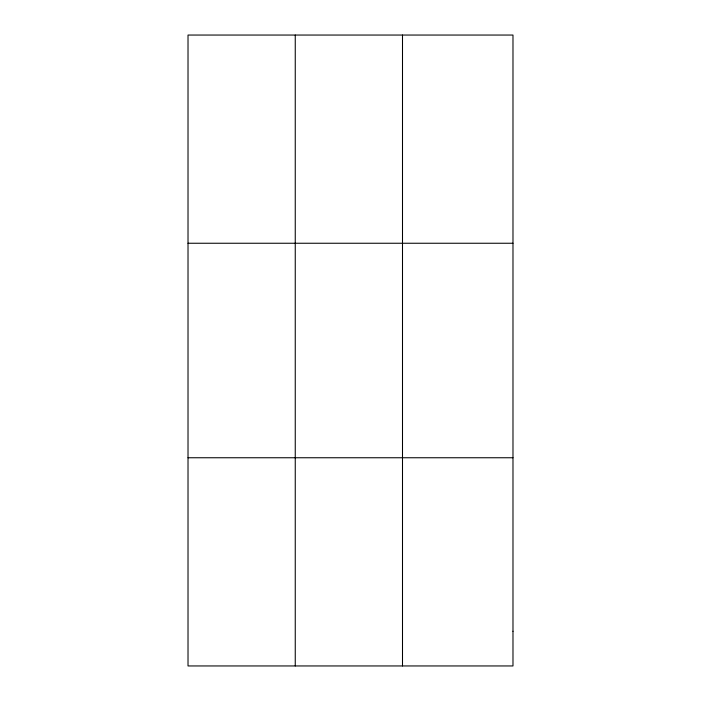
<?xml version="1.0" encoding="UTF-8"?>
<svg xmlns="http://www.w3.org/2000/svg" width="701" height="701" viewBox="0 0 701 701"><rect width="100%" height="100%" fill="white"/><g stroke="black" fill="none" stroke-linecap="round" stroke-linejoin="round"><path stroke-width="1.05" d="M295.252 665.95L295.252 35.05M402.497 665.95L402.497 35.05M188.017 243.247L512.983 243.247M188.017 457.753L512.983 457.753M512.983 631.25L512.983 665.95L188.017 665.95L188.017 35.05L512.983 35.05L512.983 631.25"/></g></svg>
